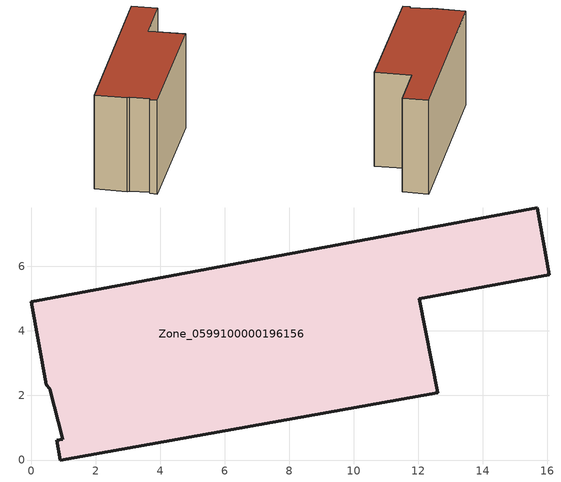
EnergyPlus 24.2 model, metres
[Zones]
Zone_0599100000196156
 floor ground (C_G): 12.6,2.08 0.91,0 0.8,0.61 0.98,0.64 0.58,2.21 0.48,2.34 0,4.91 15.69,7.81 16.07,5.74 12.03,5 z0
 wall outside (C_F): 16.07,5.74 15.69,7.81 0,4.91 0.48,2.34 0.58,2.21 0.98,0.64 0.8,0.61 0.91,0 12.6,2.08 12.03,5 16.07,5.74 z0:8.17
 roof outside (C_R): 0.98,0.64 0.8,0.61 0.91,0 12.6,2.08 12.03,5 16.07,5.74 15.69,7.81 0,4.91 0.48,2.34 0.58,2.21 z8.17
[BUILDING]
Pand.0599100000196156: North Axis=0; Terrain=City; Loads Convergence Tolerance Value=0.04; Temperature Convergence Tolerance Value=0.4; Solar Distribution=FullExterior; Maximum Number of Warmup Days=25; Minimum Number of Warmup Days=1
[Site:Location]
Rotterdam.The.Hague.AP_ZH_NLD Design_Conditions: Latitude=51.96; Longitude=4.45; Time Zone=1; Elevation=-4.5
[SITE:GROUNDTEMPERATURE:BUILDINGSURFACE]
18, 18, 18, 18, 18, 18, 18, 18, 18, 18, 18, 18
[MATERIAL] Thermal Absorptance=0.9; Solar Absorptance=0.7; Visible Absorptance=0.7
Name | Roughness | Thickness | Conductivity | Density | Specific Heat
G.TI.1946 | MediumSmooth | 0.15 | 1 | 540 | 1210
F.TI.1946 | Rough | 0.3 | 0.857143 | 1920 | 840
R.TI.1946 | MediumRough | 0.2 | 0.1 | 1500 | 1000
[CONSTRUCTION]
C_G: G.TI.1946
C_F: F.TI.1946
C_R: R.TI.1946
[ZONE]
Zone_0599100000196156: Type=1; Multiplier=1; Ceiling Height=Autocalculate; Volume=Autocalculate; Floor Area=autocalculate; Part of Total Floor Area=Yes
[ZONEINFILTRATION:DESIGNFLOWRATE]
Infil_Zone_0599100000196156: Zone or ZoneList or Space or SpaceList=Zone_0599100000196156; Schedule=AlwaysOn; Design Flow Rate Calculation Method=Flow/Area; Flow Rate per Floor Area=0.003; Constant Term Coefficient=1; Temperature Term Coefficient=0; Velocity Term Coefficient=0; Velocity Squared Term Coefficient=0
[HVACTEMPLATE:ZONE:IDEALLOADSAIRSYSTEM]
Zone_0599100000196156: Maximum Heating Supply Air Temperature=50; Minimum Cooling Supply Air Temperature=13; Maximum Heating Supply Air Humidity Ratio=0.0156; Minimum Cooling Supply Air Humidity Ratio=0.0077; Heating Limit=NoLimit; Cooling Limit=NoLimit; Dehumidification Control Type=ConstantSensibleHeatRatio; Cooling Sensible Heat Ratio=0.7; Dehumidification Setpoint=60; Humidification Control Type=None; Humidification Setpoint=30; Outdoor Air Method=None; Outdoor Air Flow Rate per Person=0.00944; Outdoor Air Flow Rate per Zone Floor Area=0; Outdoor Air Flow Rate per Zone=0; Demand Controlled Ventilation Type=None; Outdoor Air Economizer Type=NoEconomizer; Heat Recovery Type=None; Sensible Heat Recovery Effectiveness=0.7; Latent Heat Recovery Effectiveness=0.65
[ZONECONTROL:THERMOSTAT]
ThermostatControl_Zone_0599100000196156: Zone or ZoneList=Zone_0599100000196156; Control Type Schedule=DualSetpointControlType; Control 1=Thermostat_Zone_0599100000196156; Temperature Difference Between Cutout And Setpoint=0
[THERMOSTATSETPOINT:DUALSETPOINT]
Thermostat_Zone_0599100000196156: Heating Setpoint Temperature Schedule=HeatingSetpoint_Zone_0599100000196156; Cooling Setpoint Temperature Schedule=CoolingSetpoint_Zone_0599100000196156
[SCHEDULE:COMPACT]
HeatingSetpoint_Zone_0599100000196156: Through: 12/31, For: AllDays, Until: 24:00, 21
CoolingSetpoint_Zone_0599100000196156: Through: 12/31, For: AllDays, Until: 24:00, 24
DualSetpointControlType: Through: 12/31, For: AllDays, Until: 24:00, 4
AlwaysOn: Through: 12/31, For: AllDays, Until: 24:00, 1
